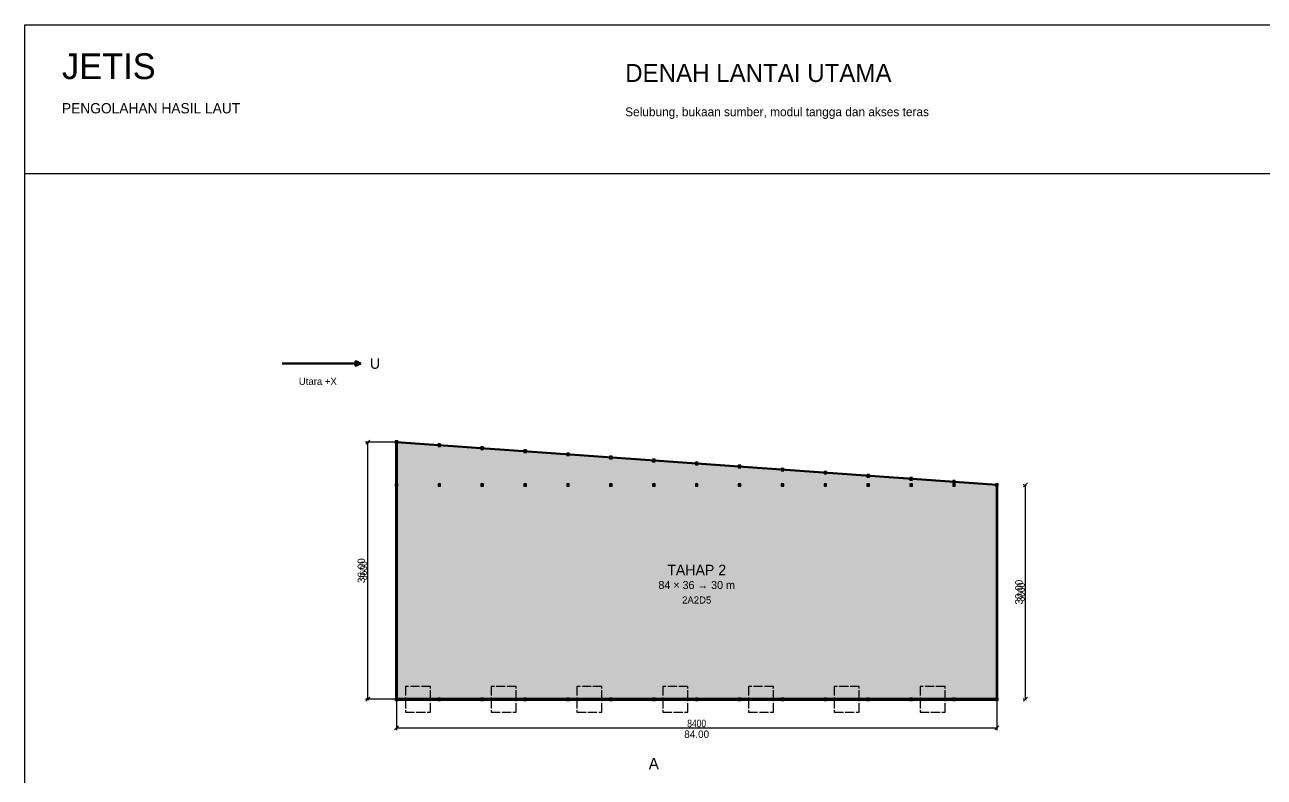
# Model space of a CAD drawing. Header units: metres. Extents: x -40 to 12011, y -1317 to 9636.
# Drawn here: x 601.4 to 774.8, y 92.9 to 198.2 of the extents above; entities that cross this region are included whole.
import ezdxf
from ezdxf.enums import TextEntityAlignment as Align

# ---------------------------------------------------------------- set-up
doc = ezdxf.new("R2010")
doc.units = ezdxf.units.M
doc.linetypes.add('DASHED', pattern=[1.524, 1.27, -0.254])
for name, color, linetype, lineweight in [('ASSUMED_ACCESS', 30, 'Continuous', 25), ('DIMENSION', 8, 'Continuous', 18), ('HATCH', 8, 'Continuous', 13), ('NOTE', 7, 'Continuous', 15), ('OPENING', 4, 'Continuous', 30), ('SECTION', 7, 'Continuous', 60), ('SOURCE_FOOTPRINT', 7, 'Continuous', 50), ('SOURCE_SITE', 96, 'Continuous', 60), ('STRUCTURE', 8, 'Continuous', 25), ('TITLE', 7, 'Continuous', 30), ('WALL', 7, 'Continuous', 40)]:
    doc.layers.add(name, color=color, linetype=linetype, lineweight=lineweight)
doc.styles.add('OpenSansCondensed-Light', font='OpenSansCondensed-Light.ttf')
doc.dimstyles.new('EZDXF', dxfattribs={"dimtxt": 0.25, "dimasz": 0.175, "dimexe": 0.375, "dimexo": 0.125, "dimgap": 0.1, "dimtad": 1, "dimlfac": 100, "dimzin": 12, "dimdsep": 46, "dimtxsty": 'OpenSansCondensed-Light', "dimblk": 'ARCHTICK', "dimcen": 2.5, "dimazin": 3, "dimtfac": 0.5, "dimtmove": 2, "dimatfit": 3})

# ---------------------------------------------------------------- blocks, each defined once
blk = doc.blocks.new('_ARCHTICK')
at = {"color": 0, "linetype": 'ByBlock', "const_width": 0.15}
blk.add_lwpolyline([(-0.5, -0.5), (0.5, 0.5)], dxfattribs=at)

msp = doc.modelspace()

# ---------------------------------------------------------------- hatches: boundary and pattern name
at = {"layer": 'HATCH'}
for color, points in [(7, [(648.41153, 150.81726), (647.67468, 151.1288), (647.67468, 150.50573)]), (7, [(653.23153, 139.63726), (653.59153, 139.63726), (653.59153, 139.99726), (653.23153, 139.99726)]), (7, [(653.33653, 103.81726), (653.48653, 103.81726), (653.48653, 139.81726), (653.33653, 139.81726)]), (254, [(653.41153, 139.81726), (653.41153, 103.81726), (737.41153, 103.81726), (737.41153, 133.81726)]), (7, [(659.23153, 139.20869), (659.59153, 139.20869), (659.59153, 139.56869), (659.23153, 139.56869)]), (7, [(665.23153, 138.78012), (665.59153, 138.78012), (665.59153, 139.14012), (665.23153, 139.14012)]), (7, [(671.23153, 138.35155), (671.59153, 138.35155), (671.59153, 138.71155), (671.23153, 138.71155)]), (7, [(677.23153, 137.92298), (677.59153, 137.92298), (677.59153, 138.28298), (677.23153, 138.28298)]), (7, [(683.23153, 137.4944), (683.59153, 137.4944), (683.59153, 137.8544), (683.23153, 137.8544)]), (7, [(689.23153, 137.06583), (689.59153, 137.06583), (689.59153, 137.42583), (689.23153, 137.42583)]), (7, [(695.23153, 136.63726), (695.59153, 136.63726), (695.59153, 136.99726), (695.23153, 136.99726)]), (7, [(701.23153, 136.20869), (701.59153, 136.20869), (701.59153, 136.56869), (701.23153, 136.56869)]), (7, [(707.23153, 135.78012), (707.59153, 135.78012), (707.59153, 136.14012), (707.23153, 136.14012)]), (7, [(713.23153, 135.35155), (713.59153, 135.35155), (713.59153, 135.71155), (713.23153, 135.71155)]), (7, [(719.23153, 134.92298), (719.59153, 134.92298), (719.59153, 135.28298), (719.23153, 135.28298)]), (7, [(653.23153, 133.63726), (653.59153, 133.63726), (653.59153, 133.99726), (653.23153, 133.99726)]), (7, [(659.23153, 133.63726), (659.59153, 133.63726), (659.59153, 133.99726), (659.23153, 133.99726)]), (7, [(665.23153, 133.63726), (665.59153, 133.63726), (665.59153, 133.99726), (665.23153, 133.99726)]), (7, [(671.23153, 133.63726), (671.59153, 133.63726), (671.59153, 133.99726), (671.23153, 133.99726)]), (7, [(677.23153, 133.63726), (677.59153, 133.63726), (677.59153, 133.99726), (677.23153, 133.99726)]), (7, [(683.23153, 133.63726), (683.59153, 133.63726), (683.59153, 133.99726), (683.23153, 133.99726)]), (7, [(689.23153, 133.63726), (689.59153, 133.63726), (689.59153, 133.99726), (689.23153, 133.99726)]), (7, [(695.23153, 133.63726), (695.59153, 133.63726), (695.59153, 133.99726), (695.23153, 133.99726)]), (7, [(701.23153, 133.63726), (701.59153, 133.63726), (701.59153, 133.99726), (701.23153, 133.99726)]), (7, [(707.23153, 133.63726), (707.59153, 133.63726), (707.59153, 133.99726), (707.23153, 133.99726)]), (7, [(713.23153, 133.63726), (713.59153, 133.63726), (713.59153, 133.99726), (713.23153, 133.99726)]), (7, [(719.23153, 133.63726), (719.59153, 133.63726), (719.59153, 133.99726), (719.23153, 133.99726)]), (7, [(725.23153, 134.4944), (725.59153, 134.4944), (725.59153, 134.8544), (725.23153, 134.8544)]), (7, [(725.23153, 133.63726), (725.59153, 133.63726), (725.59153, 133.99726), (725.23153, 133.99726)]), (7, [(731.23153, 134.06583), (731.59153, 134.06583), (731.59153, 134.42583), (731.23153, 134.42583)]), (7, [(731.23153, 133.63726), (731.59153, 133.63726), (731.59153, 133.99726), (731.23153, 133.99726)]), (7, [(737.23153, 133.63726), (737.59153, 133.63726), (737.59153, 133.99726), (737.23153, 133.99726)]), (7, [(737.33653, 103.81726), (737.48653, 103.81726), (737.48653, 133.81726), (737.33653, 133.81726)]), (7, [(653.23153, 103.63726), (653.59153, 103.63726), (653.59153, 103.99726), (653.23153, 103.99726)]), (7, [(653.41153, 103.74226), (654.91153, 103.74226), (654.91153, 103.89226), (653.41153, 103.89226)]), (7, [(654.91153, 103.69726), (657.91153, 103.69726), (657.91153, 103.93726), (654.91153, 103.93726)]), (7, [(657.91153, 103.74226), (666.91153, 103.74226), (666.91153, 103.89226), (657.91153, 103.89226)]), (7, [(659.23153, 103.63726), (659.59153, 103.63726), (659.59153, 103.99726), (659.23153, 103.99726)]), (7, [(665.23153, 103.63726), (665.59153, 103.63726), (665.59153, 103.99726), (665.23153, 103.99726)]), (7, [(666.91153, 103.69726), (669.91153, 103.69726), (669.91153, 103.93726), (666.91153, 103.93726)]), (7, [(669.91153, 103.74226), (678.91153, 103.74226), (678.91153, 103.89226), (669.91153, 103.89226)]), (7, [(671.23153, 103.63726), (671.59153, 103.63726), (671.59153, 103.99726), (671.23153, 103.99726)]), (7, [(677.23153, 103.63726), (677.59153, 103.63726), (677.59153, 103.99726), (677.23153, 103.99726)]), (7, [(678.91153, 103.69726), (681.91153, 103.69726), (681.91153, 103.93726), (678.91153, 103.93726)]), (7, [(681.91153, 103.74226), (690.91153, 103.74226), (690.91153, 103.89226), (681.91153, 103.89226)]), (7, [(683.23153, 103.63726), (683.59153, 103.63726), (683.59153, 103.99726), (683.23153, 103.99726)]), (7, [(689.23153, 103.63726), (689.59153, 103.63726), (689.59153, 103.99726), (689.23153, 103.99726)]), (7, [(690.91153, 103.69726), (693.91153, 103.69726), (693.91153, 103.93726), (690.91153, 103.93726)]), (7, [(693.91153, 103.74226), (702.91153, 103.74226), (702.91153, 103.89226), (693.91153, 103.89226)]), (7, [(695.23153, 103.63726), (695.59153, 103.63726), (695.59153, 103.99726), (695.23153, 103.99726)]), (7, [(701.23153, 103.63726), (701.59153, 103.63726), (701.59153, 103.99726), (701.23153, 103.99726)]), (7, [(702.91153, 103.69726), (705.91153, 103.69726), (705.91153, 103.93726), (702.91153, 103.93726)]), (7, [(705.91153, 103.74226), (714.91153, 103.74226), (714.91153, 103.89226), (705.91153, 103.89226)]), (7, [(707.23153, 103.63726), (707.59153, 103.63726), (707.59153, 103.99726), (707.23153, 103.99726)]), (7, [(713.23153, 103.63726), (713.59153, 103.63726), (713.59153, 103.99726), (713.23153, 103.99726)]), (7, [(714.91153, 103.69726), (717.91153, 103.69726), (717.91153, 103.93726), (714.91153, 103.93726)]), (7, [(717.91153, 103.74226), (726.91153, 103.74226), (726.91153, 103.89226), (717.91153, 103.89226)]), (7, [(719.23153, 103.63726), (719.59153, 103.63726), (719.59153, 103.99726), (719.23153, 103.99726)]), (7, [(725.23153, 103.63726), (725.59153, 103.63726), (725.59153, 103.99726), (725.23153, 103.99726)]), (7, [(726.91153, 103.69726), (729.91153, 103.69726), (729.91153, 103.93726), (726.91153, 103.93726)]), (7, [(729.91153, 103.74226), (737.41153, 103.74226), (737.41153, 103.89226), (729.91153, 103.89226)]), (7, [(731.23153, 103.63726), (731.59153, 103.63726), (731.59153, 103.99726), (731.23153, 103.99726)]), (7, [(737.23153, 103.63726), (737.59153, 103.63726), (737.59153, 103.99726), (737.23153, 103.99726)])]:
    msp.add_hatch(color=color, dxfattribs=at).paths.add_polyline_path(points)

# ---------------------------------------------------------------- linework, layer by layer
at = {"layer": 'ASSUMED_ACCESS', "linetype": 'DASHED'}
for points in [[(654.66153, 103.81726), (658.16153, 103.81726), (658.16153, 105.61726), (654.66153, 105.61726)], [(666.66153, 103.81726), (670.16153, 103.81726), (670.16153, 105.61726), (666.66153, 105.61726)], [(678.66153, 103.81726), (682.16153, 103.81726), (682.16153, 105.61726), (678.66153, 105.61726)], [(690.66153, 103.81726), (694.16153, 103.81726), (694.16153, 105.61726), (690.66153, 105.61726)], [(702.66153, 103.81726), (706.16153, 103.81726), (706.16153, 105.61726), (702.66153, 105.61726)], [(714.66153, 103.81726), (718.16153, 103.81726), (718.16153, 105.61726), (714.66153, 105.61726)], [(726.66153, 103.81726), (730.16153, 103.81726), (730.16153, 105.61726), (726.66153, 105.61726)], [(654.66153, 102.01726), (658.16153, 102.01726), (658.16153, 103.81726), (654.66153, 103.81726)], [(666.66153, 102.01726), (670.16153, 102.01726), (670.16153, 103.81726), (666.66153, 103.81726)], [(678.66153, 102.01726), (682.16153, 102.01726), (682.16153, 103.81726), (678.66153, 103.81726)], [(690.66153, 102.01726), (694.16153, 102.01726), (694.16153, 103.81726), (690.66153, 103.81726)], [(702.66153, 102.01726), (706.16153, 102.01726), (706.16153, 103.81726), (702.66153, 103.81726)], [(714.66153, 102.01726), (718.16153, 102.01726), (718.16153, 103.81726), (714.66153, 103.81726)], [(726.66153, 102.01726), (730.16153, 102.01726), (730.16153, 103.81726), (726.66153, 103.81726)]]:
    msp.add_lwpolyline(points, close=True, dxfattribs=at)
at = {"layer": 'DIMENSION', "linetype": 'Continuous'}
for p, q in [((649.13153, 139.53726), (649.69153, 140.09726)), ((653.41153, 139.81726), (649.41153, 139.81726)), ((649.41153, 103.81726), (649.41153, 139.81726)), ((741.13153, 133.53726), (741.69153, 134.09726)), ((741.41153, 133.81726), (741.41153, 133.81726)), ((741.41153, 103.81726), (741.41153, 133.81726)), ((649.13153, 103.53726), (649.69153, 104.09726)), ((741.13153, 103.53726), (741.69153, 104.09726)), ((653.41153, 103.81726), (649.41153, 103.81726)), ((653.41153, 103.81726), (653.41153, 99.81726)), ((737.41153, 103.81726), (737.41153, 99.81726)), ((741.41153, 103.81726), (741.41153, 103.81726)), ((653.13153, 99.53726), (653.69153, 100.09726)), ((653.41153, 99.81726), (737.41153, 99.81726)), ((737.13153, 99.53726), (737.69153, 100.09726))]:
    msp.add_line(p, q, dxfattribs=at)
at = {"layer": 'OPENING', "linetype": 'Continuous'}
for p, q in [((656.41153, 103.69726), (656.41153, 103.93726)), ((668.41153, 103.69726), (668.41153, 103.93726)), ((680.41153, 103.69726), (680.41153, 103.93726)), ((692.41153, 103.69726), (692.41153, 103.93726)), ((704.41153, 103.69726), (704.41153, 103.93726)), ((716.41153, 103.69726), (716.41153, 103.93726)), ((728.41153, 103.69726), (728.41153, 103.93726))]:
    msp.add_line(p, q, dxfattribs=at)
for points in [[(654.91153, 103.69726), (657.91153, 103.69726), (657.91153, 103.93726), (654.91153, 103.93726)], [(666.91153, 103.69726), (669.91153, 103.69726), (669.91153, 103.93726), (666.91153, 103.93726)], [(678.91153, 103.69726), (681.91153, 103.69726), (681.91153, 103.93726), (678.91153, 103.93726)], [(690.91153, 103.69726), (693.91153, 103.69726), (693.91153, 103.93726), (690.91153, 103.93726)], [(702.91153, 103.69726), (705.91153, 103.69726), (705.91153, 103.93726), (702.91153, 103.93726)], [(714.91153, 103.69726), (717.91153, 103.69726), (717.91153, 103.93726), (714.91153, 103.93726)], [(726.91153, 103.69726), (729.91153, 103.69726), (729.91153, 103.93726), (726.91153, 103.93726)]]:
    msp.add_lwpolyline(points, close=True, dxfattribs=at)
at = {"layer": 'SOURCE_FOOTPRINT', "linetype": 'Continuous'}
msp.add_lwpolyline([(653.41153, 139.81726), (653.41153, 103.81726), (737.41153, 103.81726), (737.41153, 133.81726)], close=True, dxfattribs=at)
at = {"layer": 'SOURCE_SITE', "linetype": 'Continuous'}
msp.add_line((637.41153, 150.81726), (648.41153, 150.81726), dxfattribs=at)
msp.add_lwpolyline([(648.41153, 150.81726), (647.67468, 151.1288), (647.67468, 150.50573)], close=True, dxfattribs=at)
at = {"layer": 'STRUCTURE', "linetype": 'Continuous'}
for points in [[(653.23153, 139.63726), (653.59153, 139.63726), (653.59153, 139.99726), (653.23153, 139.99726)], [(659.23153, 139.20869), (659.59153, 139.20869), (659.59153, 139.56869), (659.23153, 139.56869)], [(665.23153, 138.78012), (665.59153, 138.78012), (665.59153, 139.14012), (665.23153, 139.14012)], [(671.23153, 138.35155), (671.59153, 138.35155), (671.59153, 138.71155), (671.23153, 138.71155)], [(677.23153, 137.92298), (677.59153, 137.92298), (677.59153, 138.28298), (677.23153, 138.28298)], [(683.23153, 137.4944), (683.59153, 137.4944), (683.59153, 137.8544), (683.23153, 137.8544)], [(689.23153, 137.06583), (689.59153, 137.06583), (689.59153, 137.42583), (689.23153, 137.42583)], [(695.23153, 136.63726), (695.59153, 136.63726), (695.59153, 136.99726), (695.23153, 136.99726)], [(701.23153, 136.20869), (701.59153, 136.20869), (701.59153, 136.56869), (701.23153, 136.56869)], [(707.23153, 135.78012), (707.59153, 135.78012), (707.59153, 136.14012), (707.23153, 136.14012)], [(713.23153, 135.35155), (713.59153, 135.35155), (713.59153, 135.71155), (713.23153, 135.71155)], [(719.23153, 134.92298), (719.59153, 134.92298), (719.59153, 135.28298), (719.23153, 135.28298)], [(653.23153, 133.63726), (653.59153, 133.63726), (653.59153, 133.99726), (653.23153, 133.99726)], [(659.23153, 133.63726), (659.59153, 133.63726), (659.59153, 133.99726), (659.23153, 133.99726)], [(665.23153, 133.63726), (665.59153, 133.63726), (665.59153, 133.99726), (665.23153, 133.99726)], [(671.23153, 133.63726), (671.59153, 133.63726), (671.59153, 133.99726), (671.23153, 133.99726)], [(677.23153, 133.63726), (677.59153, 133.63726), (677.59153, 133.99726), (677.23153, 133.99726)], [(683.23153, 133.63726), (683.59153, 133.63726), (683.59153, 133.99726), (683.23153, 133.99726)], [(689.23153, 133.63726), (689.59153, 133.63726), (689.59153, 133.99726), (689.23153, 133.99726)], [(695.23153, 133.63726), (695.59153, 133.63726), (695.59153, 133.99726), (695.23153, 133.99726)], [(701.23153, 133.63726), (701.59153, 133.63726), (701.59153, 133.99726), (701.23153, 133.99726)], [(707.23153, 133.63726), (707.59153, 133.63726), (707.59153, 133.99726), (707.23153, 133.99726)], [(713.23153, 133.63726), (713.59153, 133.63726), (713.59153, 133.99726), (713.23153, 133.99726)], [(719.23153, 133.63726), (719.59153, 133.63726), (719.59153, 133.99726), (719.23153, 133.99726)], [(725.23153, 134.4944), (725.59153, 134.4944), (725.59153, 134.8544), (725.23153, 134.8544)], [(725.23153, 133.63726), (725.59153, 133.63726), (725.59153, 133.99726), (725.23153, 133.99726)], [(731.23153, 134.06583), (731.59153, 134.06583), (731.59153, 134.42583), (731.23153, 134.42583)], [(731.23153, 133.63726), (731.59153, 133.63726), (731.59153, 133.99726), (731.23153, 133.99726)], [(737.23153, 133.63726), (737.59153, 133.63726), (737.59153, 133.99726), (737.23153, 133.99726)], [(653.23153, 103.63726), (653.59153, 103.63726), (653.59153, 103.99726), (653.23153, 103.99726)], [(659.23153, 103.63726), (659.59153, 103.63726), (659.59153, 103.99726), (659.23153, 103.99726)], [(665.23153, 103.63726), (665.59153, 103.63726), (665.59153, 103.99726), (665.23153, 103.99726)], [(671.23153, 103.63726), (671.59153, 103.63726), (671.59153, 103.99726), (671.23153, 103.99726)], [(677.23153, 103.63726), (677.59153, 103.63726), (677.59153, 103.99726), (677.23153, 103.99726)], [(683.23153, 103.63726), (683.59153, 103.63726), (683.59153, 103.99726), (683.23153, 103.99726)], [(689.23153, 103.63726), (689.59153, 103.63726), (689.59153, 103.99726), (689.23153, 103.99726)], [(695.23153, 103.63726), (695.59153, 103.63726), (695.59153, 103.99726), (695.23153, 103.99726)], [(701.23153, 103.63726), (701.59153, 103.63726), (701.59153, 103.99726), (701.23153, 103.99726)], [(707.23153, 103.63726), (707.59153, 103.63726), (707.59153, 103.99726), (707.23153, 103.99726)], [(713.23153, 103.63726), (713.59153, 103.63726), (713.59153, 103.99726), (713.23153, 103.99726)], [(719.23153, 103.63726), (719.59153, 103.63726), (719.59153, 103.99726), (719.23153, 103.99726)], [(725.23153, 103.63726), (725.59153, 103.63726), (725.59153, 103.99726), (725.23153, 103.99726)], [(731.23153, 103.63726), (731.59153, 103.63726), (731.59153, 103.99726), (731.23153, 103.99726)], [(737.23153, 103.63726), (737.59153, 103.63726), (737.59153, 103.99726), (737.23153, 103.99726)]]:
    msp.add_lwpolyline(points, close=True, dxfattribs=at)
at = {"layer": 'TITLE'}
for p, q in [((601.41153, 198.21726), (928.21153, 198.21726)), ((601.41153, -29.78274), (601.41153, 198.21726)), ((601.41153, 177.41726), (928.21153, 177.41726))]:
    msp.add_line(p, q, dxfattribs=at)
at = {"layer": 'WALL', "linetype": 'Continuous'}
for points in [[(653.33653, 103.81726), (653.48653, 103.81726), (653.48653, 139.81726), (653.33653, 139.81726)], [(737.33653, 103.81726), (737.48653, 103.81726), (737.48653, 133.81726), (737.33653, 133.81726)], [(653.41153, 103.74226), (654.91153, 103.74226), (654.91153, 103.89226), (653.41153, 103.89226)], [(657.91153, 103.74226), (666.91153, 103.74226), (666.91153, 103.89226), (657.91153, 103.89226)], [(669.91153, 103.74226), (678.91153, 103.74226), (678.91153, 103.89226), (669.91153, 103.89226)], [(681.91153, 103.74226), (690.91153, 103.74226), (690.91153, 103.89226), (681.91153, 103.89226)], [(693.91153, 103.74226), (702.91153, 103.74226), (702.91153, 103.89226), (693.91153, 103.89226)], [(705.91153, 103.74226), (714.91153, 103.74226), (714.91153, 103.89226), (705.91153, 103.89226)], [(717.91153, 103.74226), (726.91153, 103.74226), (726.91153, 103.89226), (717.91153, 103.89226)], [(729.91153, 103.74226), (737.41153, 103.74226), (737.41153, 103.89226), (729.91153, 103.89226)]]:
    msp.add_lwpolyline(points, close=True, dxfattribs=at)

# ---------------------------------------------------------------- texts
at = {"layer": 'DIMENSION'}
for s, p in [('36.00', (648.49153, 121.81726)), ('30.00', (740.49153, 118.81726))]:
    msp.add_text(s, height=1.04, rotation=90, dxfattribs=at).set_placement(p, align=Align.MIDDLE_CENTER)
msp.add_text('84.00', height=1.04, dxfattribs=at).set_placement((695.41153, 98.93726), align=Align.MIDDLE_CENTER)
at = {"layer": 'NOTE'}
for s, height, p in [('84 × 36 → 30 m', 1.12, (695.41153, 119.81726)), ('2A2D5', 1, (695.41153, 117.71726))]:
    msp.add_text(s, height=height, dxfattribs=at).set_placement(p, align=Align.MIDDLE_CENTER)
at = {"layer": 'SECTION'}
msp.add_text('A', height=1.6, dxfattribs=at).set_placement((689.41153, 94.81726), align=Align.MIDDLE_CENTER)
at = {"layer": 'SOURCE_SITE'}
for s, height, p in [('U', 1.48, (650.41153, 150.81726)), ('Utara +X', 1, (642.41153, 148.31726))]:
    msp.add_text(s, height=height, dxfattribs=at).set_placement(p, align=Align.MIDDLE_CENTER)
at = {"layer": 'TITLE'}
for s, height, p in [('JETIS', 3.6, (606.61153, 190.61726)), ('DENAH LANTAI UTAMA', 2.52, (685.41153, 190.21726)), ('PENGOLAHAN HASIL LAUT', 1.44, (606.61153, 185.81726)), ('Selubung, bukaan sumber, modul tangga dan akses teras', 1.24, (685.41153, 185.41726))]:
    msp.add_text(s, height=height, dxfattribs=at).set_placement(p)
msp.add_text('TAHAP 2', height=1.48, dxfattribs=at).set_placement((695.41153, 121.91726), align=Align.MIDDLE_CENTER)

# ---------------------------------------------------------------- dimensions: what is measured, and where the dimension line sits
at = {"layer": 'DIMENSION'}
for base, p1, p2 in [((649.41153, 103.81726), (653.41153, 103.81726), (653.41153, 139.81726)), ((741.41153, 103.81726), (741.41153, 103.81726), (741.41153, 133.81726))]:
    msp.add_linear_dim(base=base, p1=p1, p2=p2, angle=90, dimstyle='EZDXF', override={"dimtxt": 1.04, "dimasz": 0.32, "dimexe": 0.32, "dimexo": 0.24, "dimtad": 1, "dimdec": 2, "dimclrd": 8, "dimclre": 8, "dimclrt": 8}, dxfattribs=at).render()
msp.add_linear_dim(base=(653.41153, 99.81726), p1=(653.41153, 103.81726), p2=(737.41153, 103.81726), dimstyle='EZDXF', override={"dimtxt": 1.04, "dimasz": 0.32, "dimexe": 0.32, "dimexo": 0.24, "dimtad": 1, "dimdec": 2, "dimclrd": 8, "dimclre": 8, "dimclrt": 8}, dxfattribs=at).render()

doc.saveas('drawing.dxf')
